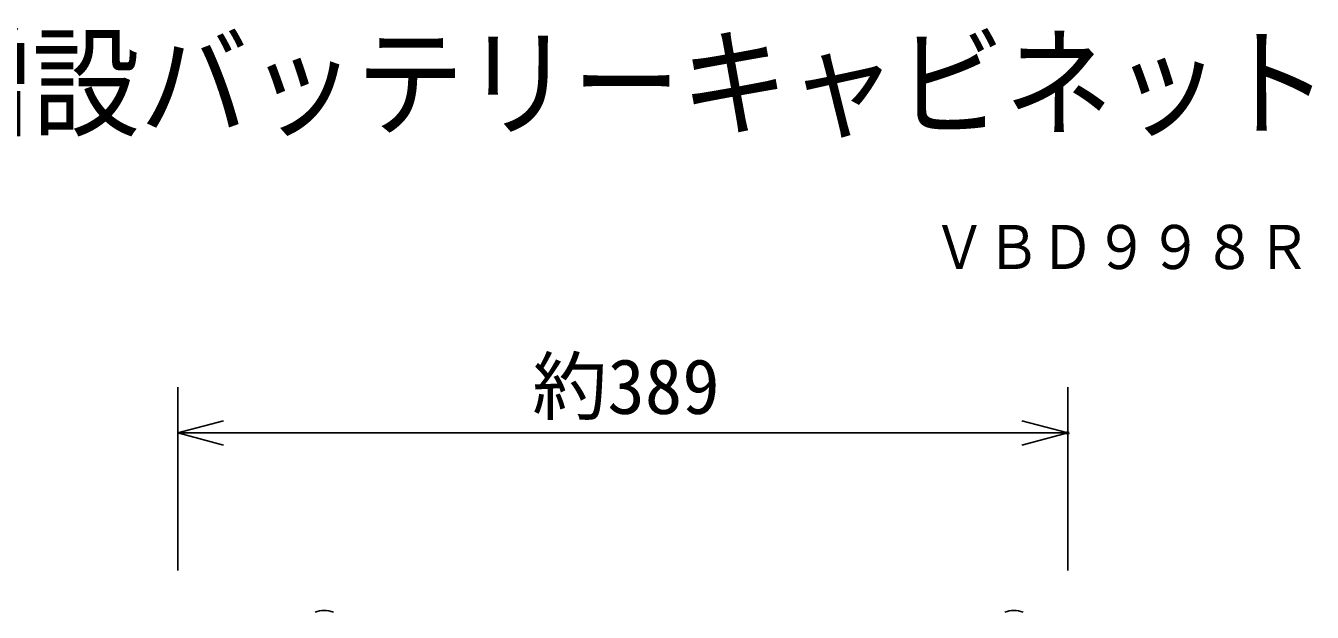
# Model space of a CAD drawing. Units: millimetres, scale not verified. Extents: x -63 to 63, y -57 to 57.
# Drawn here: x 6.3 to 62.5, y 31.7 to 57.3 of the extents above; entities that cross this region are included whole.
import ezdxf
from ezdxf.enums import TextEntityAlignment as Align

# ---------------------------------------------------------------- set-up
doc = ezdxf.new("R2010")
doc.units = ezdxf.units.MM
doc.header["$LTSCALE"] = 0.190236
doc.header["$PDMODE"] = 32
doc.header["$PDSIZE"] = 0.0951
for name, color, linetype in [('0-0_MOJI1', 2, 'Continuous'), ('0-1_GAIKEI', 1, 'Continuous'), ('0-2_WAKU', 7, 'Continuous'), ('0-3_TOUROKU', 1, 'Continuous')]:
    doc.layers.add(name, color=color, linetype=linetype)
doc.styles.add('ＭＳ ゴシック', font='')
doc.styles.get('ＭＳ ゴシック').set_extended_font_data('MS Gothic')

# ---------------------------------------------------------------- blocks, each defined once
blk = doc.blocks.new('_OPEN30')
at = {"layer": '0-2_WAKU'}
blk.add_line((0, 0), (-1, 0), dxfattribs=at)
blk.add_lwpolyline([(-1, 0.26795), (0, 0), (-1, -0.26795)], dxfattribs=at)

msp = doc.modelspace()

# ---------------------------------------------------------------- linework, layer by layer
at = {"layer": '0-1_GAIKEI', "color": 3}
for p, q in [((12.92, 33.5481), (12.92, 41.5481)), ((51.8201, 33.5481), (51.8201, 41.5481)), ((14.92, 39.5481), (49.8201, 39.5481))]:
    msp.add_line(p, q, dxfattribs=at)
at = {"layer": '0-1_GAIKEI', "color": 7}
for centre in [(19.32, 30.7575), (49.4701, 30.7575)]:
    msp.add_arc(centre, 1.0406, 67.38713, 112.61287, dxfattribs=at)
at = {"layer": '0-2_WAKU'}
msp.add_point((51.8201, 39.5481), dxfattribs=at)

# ---------------------------------------------------------------- block references
at = {"layer": '0-1_GAIKEI', "xscale": 2, "yscale": 2, "rotation": 180}
msp.add_blockref('_OPEN30', (12.92, 39.5481), dxfattribs=at)
at = {"layer": '0-1_GAIKEI', "xscale": 2, "yscale": 2}
msp.add_blockref('_OPEN30', (51.8201, 39.5481), dxfattribs=at)

# ---------------------------------------------------------------- texts
at = {"layer": '0-0_MOJI1', "style": 'ＭＳ ゴシック', "width": 0.9}
msp.add_text('大型機種ラック用増設バッテリーキャビネット', height=3.848, dxfattribs=at).set_placement((-35.9667, 51.7599), align=Align.BOTTOM_LEFT)
at = {"layer": '0-1_GAIKEI', "color": 3, "style": 'ＭＳ ゴシック'}
msp.add_text('約389', height=2.406, dxfattribs=at).set_placement((28.4166, 39.6577), align=Align.BOTTOM_LEFT)
at = {"layer": '0-3_TOUROKU', "style": 'ＭＳ ゴシック', "width": 0.9}
msp.add_text('ＶＢＤ９９８Ｒ', height=1.925, dxfattribs=at).set_placement((45.9, 46.13), align=Align.BOTTOM_LEFT)

doc.saveas('drawing.dxf')
